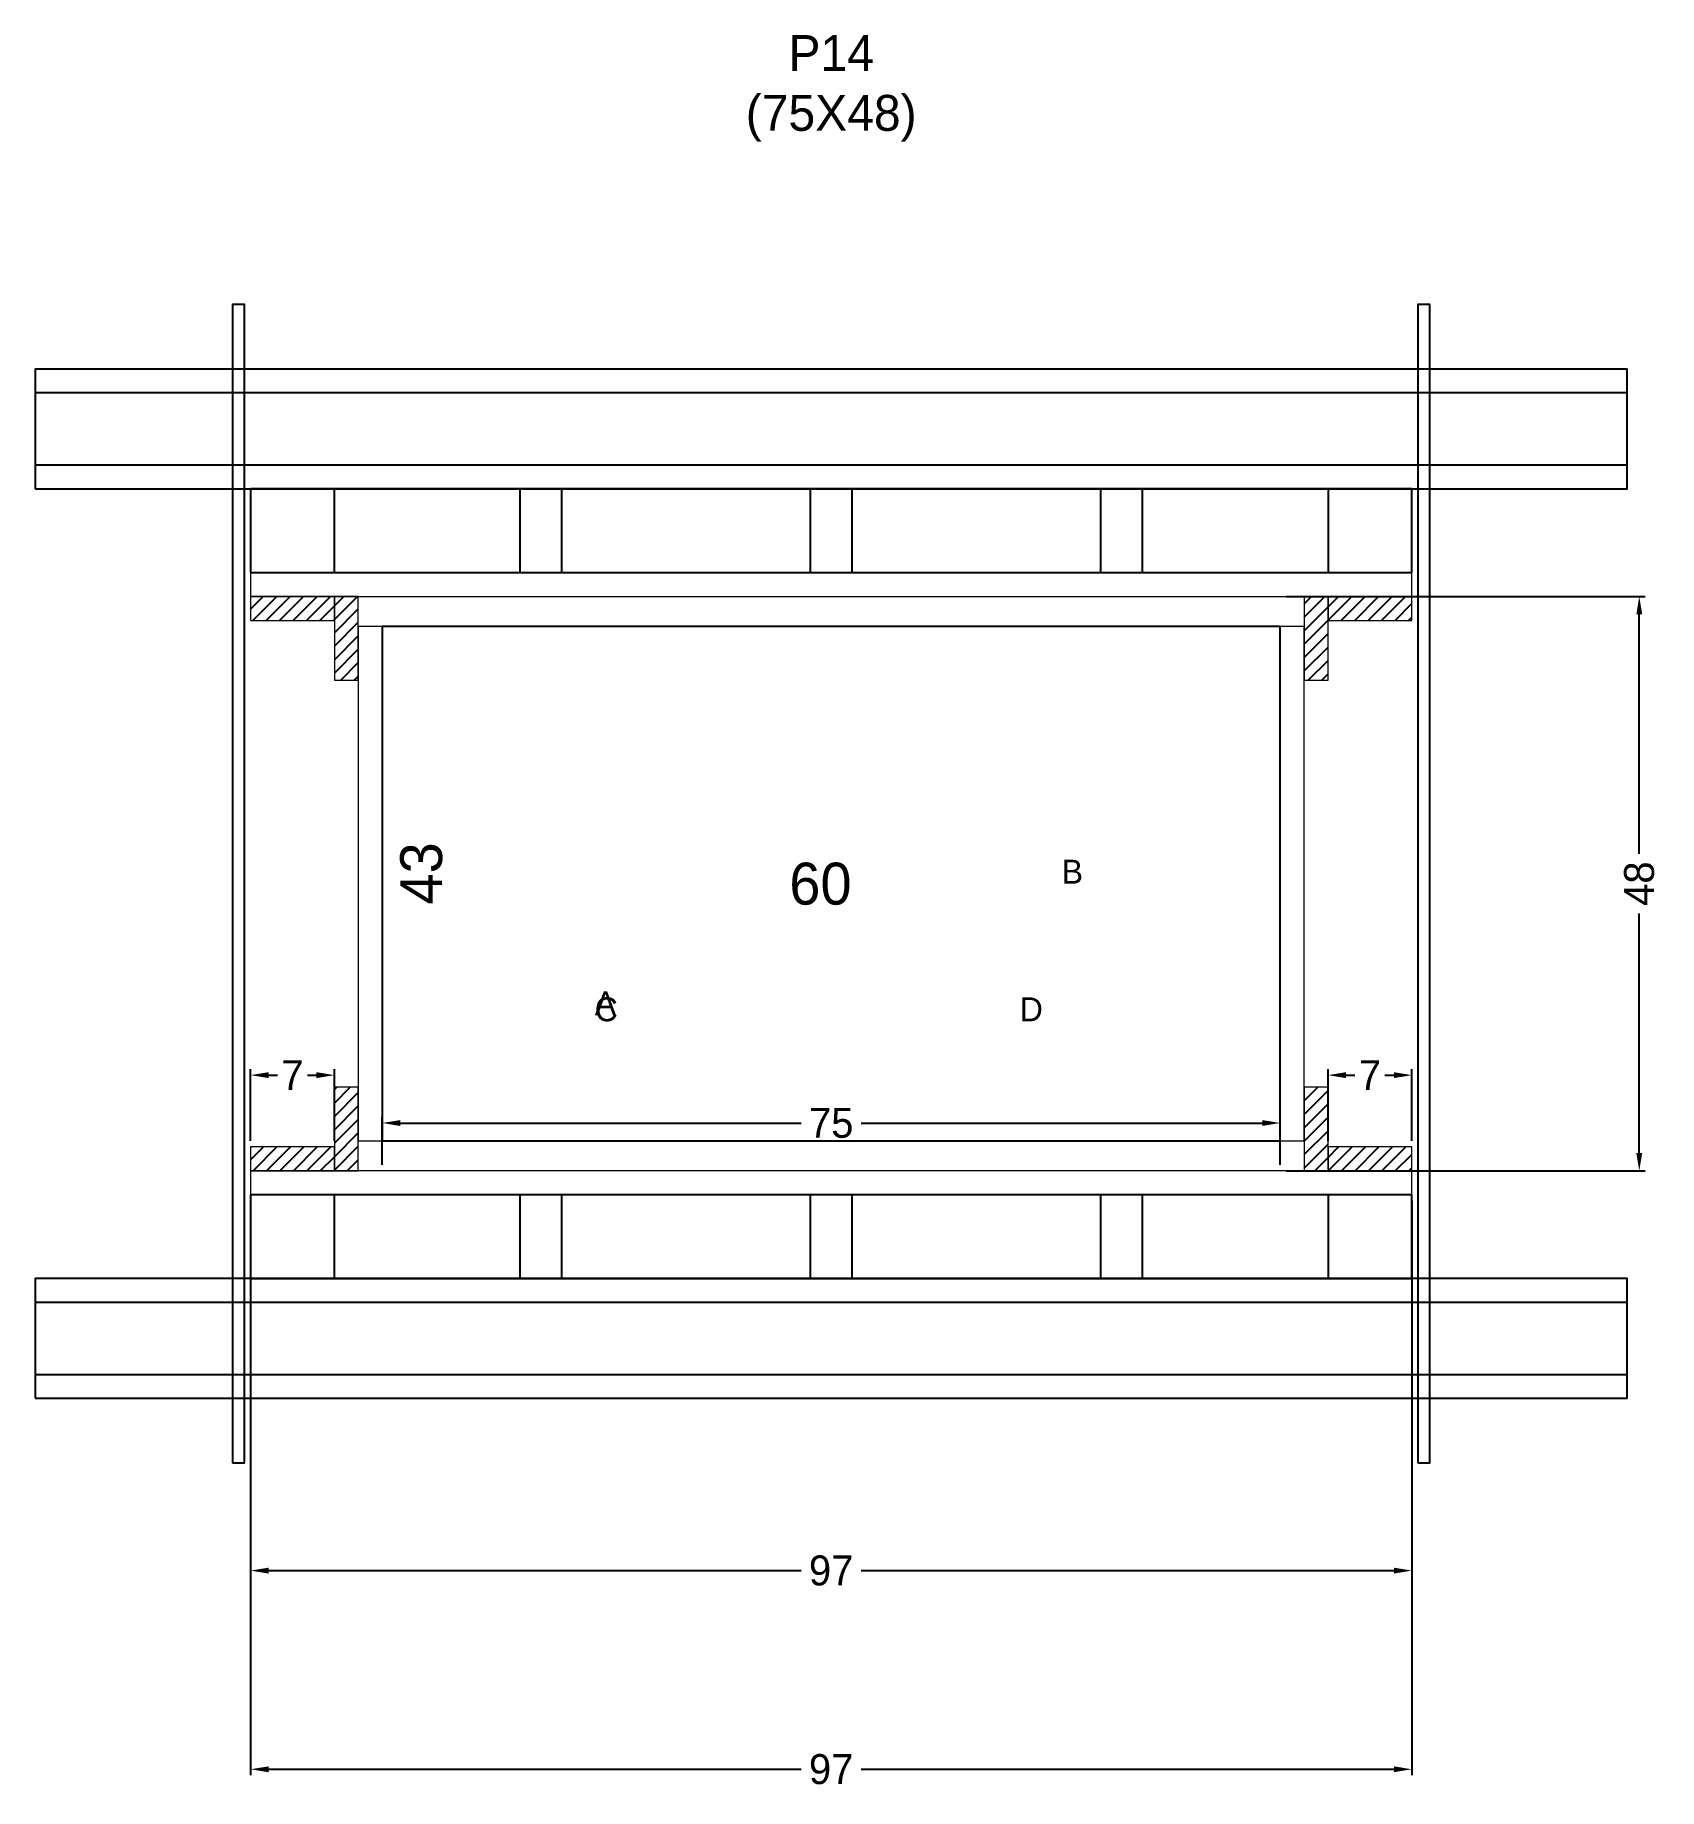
# Model space of a CAD drawing. Header units: centimetres. Extents: x -133 to 138, y -11 to 282.
import ezdxf

# ---------------------------------------------------------------- set-up
doc = ezdxf.new("R2010")
doc.units = ezdxf.units.CM
for name, color, linetype in [('CHAPA', 140, 'Continuous'), ('COTA', 241, 'Continuous'), ('Hachura', 251, 'Continuous'), ('Madeira', 30, 'Continuous'), ('NOMENCLATURA', 7, 'Continuous'), ('Painéis', 200, 'Continuous'), ('Perfil Metálico', 150, 'Continuous'), ('SARRAFO', 251, 'Continuous'), ('TEXTO_GERAL', 7, 'Continuous')]:
    doc.layers.add(name, color=color, linetype=linetype)
doc.dimstyles.new('cotax2', dxfattribs={"dimtxt": 2.5, "dimasz": 1.5, "dimexe": 0.5, "dimexo": 0.5, "dimgap": 0.5, "dimtad": 1, "dimcen": 2.5, "dimazin": 3, "dimtfac": 1, "dimtmove": 0, "dimatfit": 3})
pattern_1 = [(45, (0, 0), (-1.122532, 1.122532), [])]

# ---------------------------------------------------------------- blocks, each defined once
blk = doc.blocks.new('_CLOSEDFILLED')
at = {"color": 0, "linetype": 'BYBLOCK'}
blk.add_solid([(-1, 0.164), (0, 0), (-1, -0.164)], dxfattribs=at)
blk = doc.blocks.new('*D1')
for p, q in [((-97, 87), (-97, -9)), ((97, 87), (97, -9)), ((-94, -8), (-5, -8)), ((5, -8), (94, -8))]:
    blk.add_line(p, q)
at = {"layer": 'Defpoints'}
for p in [(-97, 88), (97, 88), (-97, -8)]:
    blk.add_point(p, dxfattribs=at)
at = {"layer": 'COTA', "xscale": 3, "yscale": 3, "rotation": 180}
blk.add_blockref('_CLOSEDFILLED', (-97, -8), dxfattribs=at)
at = {"layer": 'COTA', "xscale": 3, "yscale": 3}
blk.add_blockref('_CLOSEDFILLED', (97, -8), dxfattribs=at)
at = {"layer": 'COTA', "insert": (0, -8), "char_height": 5, "attachment_point": 5}
blk.add_mtext('97', dxfattribs=at)
blk = doc.blocks.new('*D2')
for p, q in [((-75, 93), (-75, 101)), ((-72, 100), (-5, 100)), ((5, 100), (72, 100)), ((75, 93), (75, 101))]:
    blk.add_line(p, q)
at = {"layer": 'Defpoints'}
for p in [(-75, 100), (-75, 92), (75, 92)]:
    blk.add_point(p, dxfattribs=at)
at = {"layer": 'COTA', "xscale": 3, "yscale": 3, "rotation": 180}
blk.add_blockref('_CLOSEDFILLED', (-75, 100), dxfattribs=at)
at = {"layer": 'COTA', "xscale": 3, "yscale": 3}
blk.add_blockref('_CLOSEDFILLED', (75, 100), dxfattribs=at)
at = {"layer": 'COTA', "insert": (0, 100), "char_height": 5, "attachment_point": 5}
blk.add_mtext('75', dxfattribs=at)
blk = doc.blocks.new('*D3')
for p, q in [((76, 188), (136, 188)), ((135, 145), (135, 185)), ((135, 95), (135, 135)), ((76, 92), (136, 92))]:
    blk.add_line(p, q)
at = {"layer": 'Defpoints'}
for p in [(75, 188), (75, 92), (135, 92)]:
    blk.add_point(p, dxfattribs=at)
at = {"layer": 'COTA', "xscale": 3, "yscale": 3}
for p, rotation in [((135, 188), 90), ((135, 92), -90.00000000000001)]:
    blk.add_blockref('_CLOSEDFILLED', p, dxfattribs=dict(at, rotation=rotation))
at = {"layer": 'COTA', "insert": (135, 140), "char_height": 5, "attachment_point": 5, "rotation": 90}
blk.add_mtext('48', dxfattribs=at)
blk = doc.blocks.new('*D4')
for p, q in [((-97, 97), (-97, 109)), ((-83, 97), (-83, 109)), ((-94, 108), (-92.5, 108)), ((-87.5, 108), (-86, 108))]:
    blk.add_line(p, q)
at = {"layer": 'Defpoints'}
for p in [(-97, 108), (-97, 96), (-83, 96)]:
    blk.add_point(p, dxfattribs=at)
at = {"layer": 'COTA', "xscale": 3, "yscale": 3, "rotation": 180}
blk.add_blockref('_CLOSEDFILLED', (-97, 108), dxfattribs=at)
at = {"layer": 'COTA', "xscale": 3, "yscale": 3}
blk.add_blockref('_CLOSEDFILLED', (-83, 108), dxfattribs=at)
at = {"layer": 'COTA', "insert": (-90, 108), "char_height": 5, "attachment_point": 5}
blk.add_mtext('7', dxfattribs=at)
blk = doc.blocks.new('*D5')
for p, q in [((83, 97), (83, 109)), ((97, 97), (97, 109)), ((86, 108), (87.5, 108)), ((92.5, 108), (94, 108))]:
    blk.add_line(p, q)
at = {"layer": 'Defpoints'}
for p in [(83, 108), (83, 96), (97, 96)]:
    blk.add_point(p, dxfattribs=at)
at = {"layer": 'COTA', "xscale": 3, "yscale": 3, "rotation": 180}
blk.add_blockref('_CLOSEDFILLED', (83, 108), dxfattribs=at)
at = {"layer": 'COTA', "xscale": 3, "yscale": 3}
blk.add_blockref('_CLOSEDFILLED', (97, 108), dxfattribs=at)
at = {"layer": 'COTA', "insert": (90, 108), "char_height": 5, "attachment_point": 5}
blk.add_mtext('7', dxfattribs=at)
blk = doc.blocks.new('*D6')
for p, q in [((-97, 54.2), (-97, 24.2)), ((97, 54.2), (97, 24.2)), ((-94, 25.2), (-5, 25.2)), ((5, 25.2), (94, 25.2))]:
    blk.add_line(p, q)
at = {"layer": 'Defpoints'}
for p in [(-97, 55.2), (97, 55.2), (-97, 25.2)]:
    blk.add_point(p, dxfattribs=at)
at = {"layer": 'COTA', "xscale": 3, "yscale": 3, "rotation": 180}
blk.add_blockref('_CLOSEDFILLED', (-97, 25.2), dxfattribs=at)
at = {"layer": 'COTA', "xscale": 3, "yscale": 3}
blk.add_blockref('_CLOSEDFILLED', (97, 25.2), dxfattribs=at)
at = {"layer": 'COTA', "insert": (0, 25.2), "char_height": 5, "attachment_point": 5}
blk.add_mtext('97', dxfattribs=at)

msp = doc.modelspace()

# ---------------------------------------------------------------- hatches: boundary and pattern name
at = {"layer": 'Hachura'}
h = msp.add_hatch(dxfattribs=at)
h.set_pattern_fill('ANSI31')
h.set_pattern_definition(pattern_1)
h.paths.add_polyline_path([(-97, 184), (-83, 184), (-83, 188), (-97, 188)])
h = msp.add_hatch(dxfattribs=at)
h.set_pattern_fill('ANSI31')
h.set_pattern_definition(pattern_1)
h.paths.add_polyline_path([(-83, 174), (-79, 174), (-79, 188), (-83, 188)])
h = msp.add_hatch(dxfattribs=at)
h.set_pattern_fill('ANSI31')
h.set_pattern_definition(pattern_1)
h.paths.add_polyline_path([(79, 174), (83, 174), (83, 188), (79, 188)])
h = msp.add_hatch(dxfattribs=at)
h.set_pattern_fill('ANSI31')
h.set_pattern_definition(pattern_1)
h.paths.add_polyline_path([(83, 184), (97, 184), (97, 188), (83, 188)])
h = msp.add_hatch(dxfattribs=at)
h.set_pattern_fill('ANSI31')
h.set_pattern_definition(pattern_1)
h.paths.add_polyline_path([(-83, 92), (-79, 92), (-79, 106), (-83, 106)])
h = msp.add_hatch(dxfattribs=at)
h.set_pattern_fill('ANSI31')
h.set_pattern_definition(pattern_1)
h.paths.add_polyline_path([(79, 92), (83, 92), (83, 106), (79, 106)])
h = msp.add_hatch(dxfattribs=at)
h.set_pattern_fill('ANSI31')
h.set_pattern_definition(pattern_1)
h.paths.add_polyline_path([(-97, 92), (-83, 92), (-83, 96), (-97, 96)])
h = msp.add_hatch(dxfattribs=at)
h.set_pattern_fill('ANSI31')
h.set_pattern_definition(pattern_1)
h.paths.add_polyline_path([(83, 92), (97, 92), (97, 96), (83, 96)])

# ---------------------------------------------------------------- linework, layer by layer
at = {"layer": 'CHAPA', "lineweight": 18}
for points in [[(-97, 188), (97, 188), (97, 192), (-97, 192)], [(-97, 188), (97, 188), (97, 192), (-97, 192)], [(-79, 97), (-75, 97), (-75, 183), (-79, 183)], [(-79, 97), (-75, 97), (-75, 183), (-79, 183)], [(75, 97), (79, 97), (79, 183), (75, 183)], [(75, 97), (79, 97), (79, 183), (75, 183)], [(-97, 88), (97, 88), (97, 92), (-97, 92)], [(-97, 88), (97, 88), (97, 92), (-97, 92)]]:
    msp.add_lwpolyline(points, close=True, dxfattribs=at)
at = {"layer": 'Hachura'}
for points in [[(-100, 43.2), (-98, 43.2), (-98, 236.8), (-100, 236.8)], [(98, 43.2), (100, 43.2), (100, 236.8), (98, 236.8)]]:
    msp.add_lwpolyline(points, close=True, dxfattribs=at)
at = {"layer": 'Madeira', "color": 126}
for points in [[(-97, 192), (97, 192), (97, 206), (-97, 206)], [(-97, 192), (-83, 192), (-83, 206), (-97, 206)], [(-52, 192), (-45, 192), (-45, 206), (-52, 206)], [(-3.5, 192), (3.5, 192), (3.5, 206), (-3.5, 206)], [(45, 192), (52, 192), (52, 206), (45, 206)], [(83, 192), (97, 192), (97, 206), (83, 206)], [(-97, 74), (97, 74), (97, 88), (-97, 88)], [(-97, 74), (-83, 74), (-83, 88), (-97, 88)], [(-52, 74), (-45, 74), (-45, 88), (-52, 88)], [(-3.5, 74), (3.5, 74), (3.5, 88), (-3.5, 88)], [(45, 74), (52, 74), (52, 88), (45, 88)], [(83, 74), (97, 74), (97, 88), (83, 88)]]:
    msp.add_lwpolyline(points, close=True, dxfattribs=at)
at = {"layer": 'Painéis'}
msp.add_lwpolyline([(-75, 97), (75, 97), (75, 183), (-75, 183)], close=True, dxfattribs=at)
at = {"layer": 'Perfil Metálico', "color": 224}
for points in [[(-133, 206), (133, 206), (133, 226), (-133, 226)], [(-133, 210), (133, 210), (133, 222), (-133, 222)], [(-133, 54), (133, 54), (133, 74), (-133, 74)], [(-133, 58), (133, 58), (133, 70), (-133, 70)]]:
    msp.add_lwpolyline(points, close=True, dxfattribs=at)
at = {"layer": 'SARRAFO', "color": 251, "lineweight": 13}
for points in [[(-97, 184), (-83, 184), (-83, 188), (-97, 188)], [(-83, 174), (-79, 174), (-79, 188), (-83, 188)], [(79, 174), (83, 174), (83, 188), (79, 188)], [(83, 184), (97, 184), (97, 188), (83, 188)], [(-83, 92), (-79, 92), (-79, 106), (-83, 106)], [(79, 92), (83, 92), (83, 106), (79, 106)], [(-97, 92), (-83, 92), (-83, 96), (-97, 96)], [(83, 92), (97, 92), (97, 96), (83, 96)]]:
    msp.add_lwpolyline(points, close=True, dxfattribs=at)

# ---------------------------------------------------------------- texts
at = {"layer": 'COTA'}
msp.add_text('43', height=7, rotation=90, dxfattribs=at).set_placement((-65, 136.5))
msp.add_text('60', height=7, dxfattribs=at).set_placement((-7, 136.5))
at = {"layer": 'NOMENCLATURA', "insert": (0, 264), "char_height": 6, "attachment_point": 8}
msp.add_mtext('P14\\P(75X48)', dxfattribs=at)
at = {"layer": 'TEXTO_GERAL'}
for s, p in [('B', (38.5, 140)), ('A', (-39.5, 118)), ('C', (-39.5, 117)), ('D', (31.5, 117))]:
    msp.add_text(s, height=4, dxfattribs=at).set_placement(p)

# ---------------------------------------------------------------- dimensions: what is measured, and where the dimension line sits
at = {"layer": 'COTA'}
dim = msp.add_linear_dim(base=(135, 92), p1=(75, 92), p2=(75, 188), angle=90, dimstyle='cotax2', dxfattribs=at)
dim.commit()
dim.dimension.update_dxf_attribs({"geometry": '*D3', "text_midpoint": (135, 140)})
for base, p1, p2, picture, middle in [((-97, 108), (-97, 96), (-83, 96), '*D4', (-90, 108)), ((83, 108), (83, 96), (97, 96), '*D5', (90, 108)), ((-75, 100), (-75, 92), (75, 92), '*D2', (0, 100)), ((-97, -8), (-97, 88), (97, 88), '*D1', (0, -8)), ((-97, 25.2), (-97, 55.2), (97, 55.2), '*D6', (0, 25.2))]:
    dim = msp.add_linear_dim(base=base, p1=p1, p2=p2, dimstyle='cotax2', dxfattribs=at)
    dim.commit()
    dim.dimension.update_dxf_attribs({"geometry": picture, "text_midpoint": middle})

doc.saveas('drawing.dxf')
